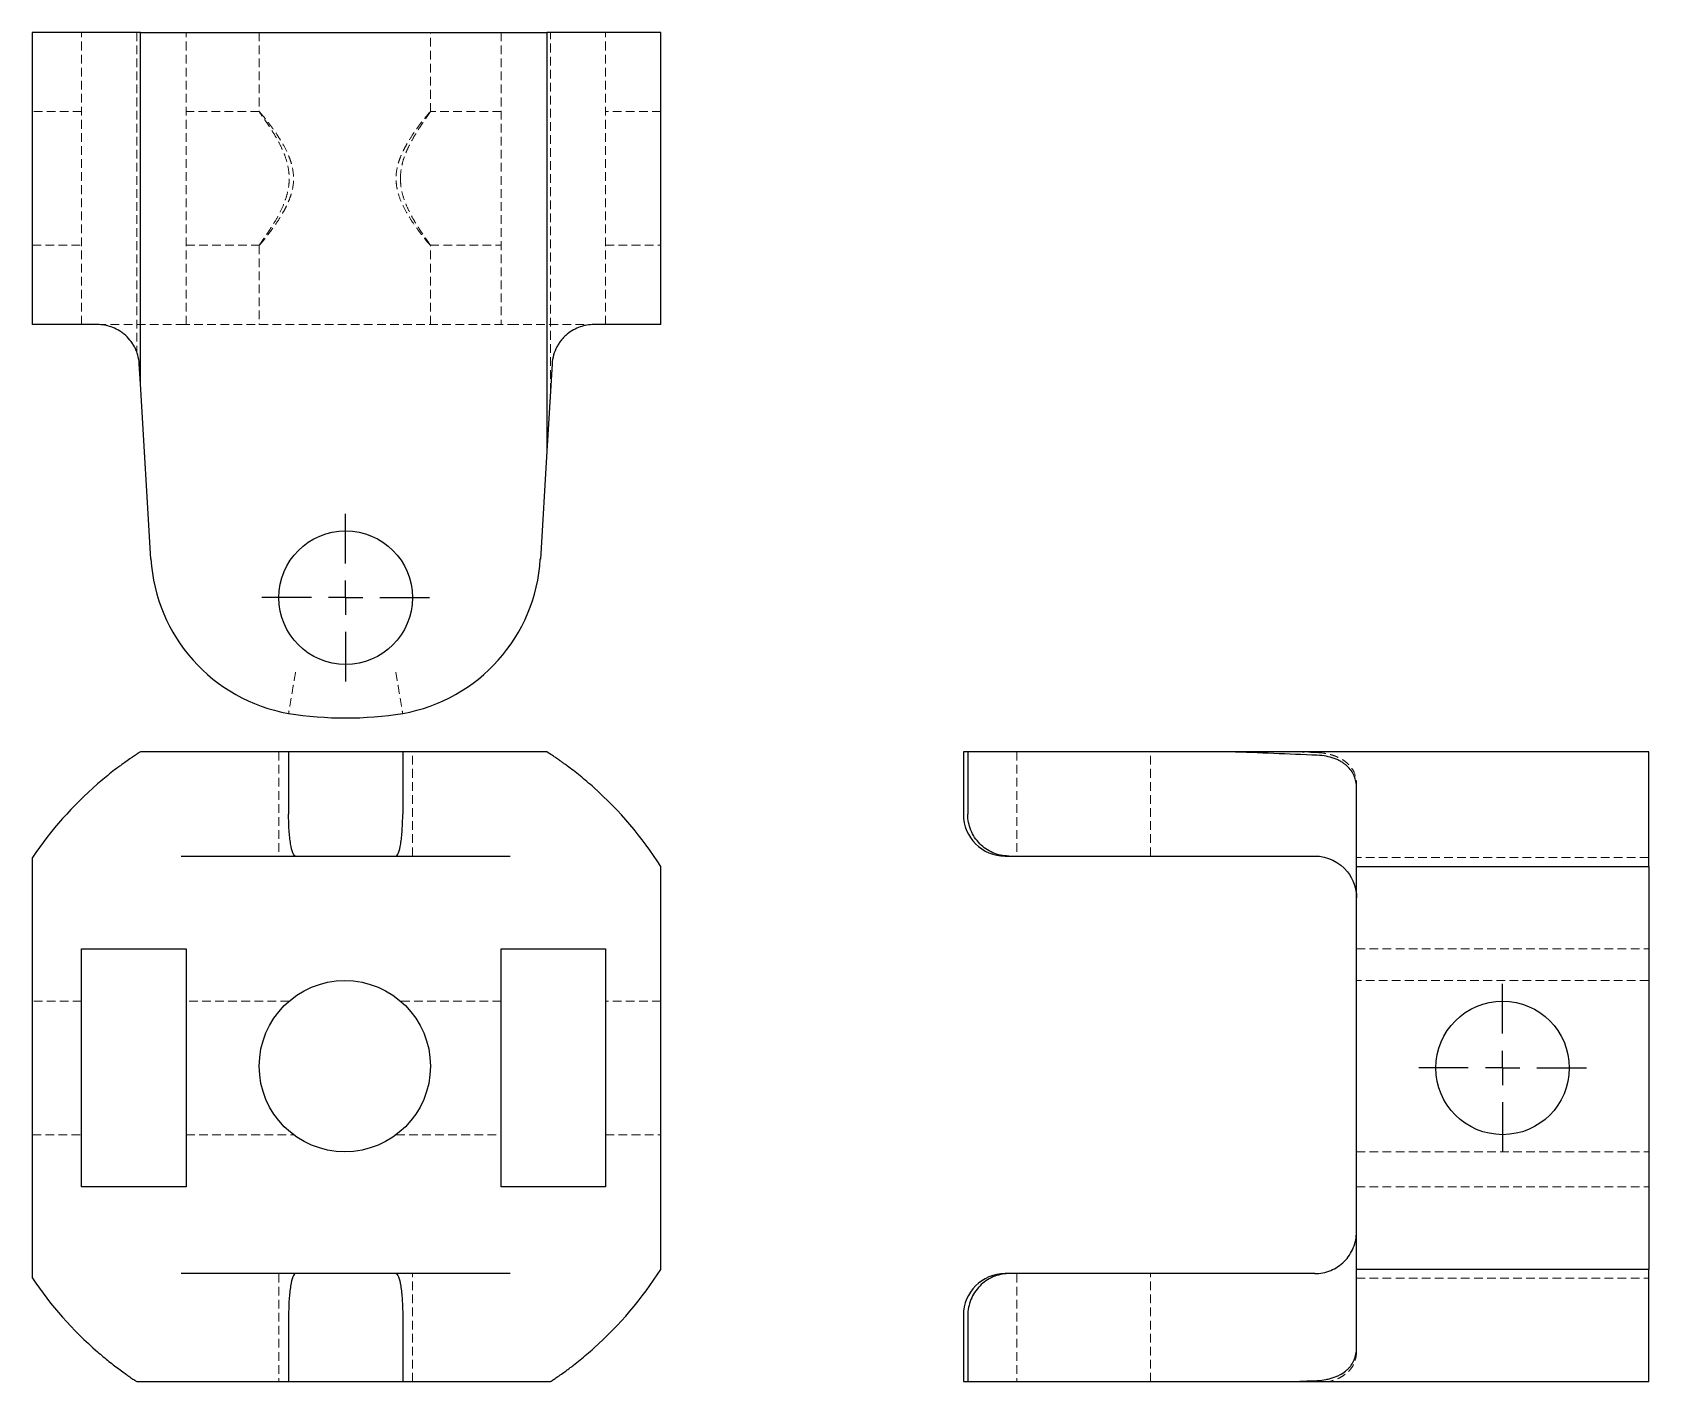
# Model space of a CAD drawing. Header units: millimetres. Extents: x 37 to 273, y 11 to 208.
import ezdxf

# ---------------------------------------------------------------- set-up
doc = ezdxf.new("R2010")
doc.units = ezdxf.units.MM
doc.linetypes.add('HIDDEN', pattern=[1.905, 1.27, -0.635])
doc.layers.add('10', color=7, linetype='Continuous')

# ---------------------------------------------------------------- blocks, each defined once
blk = doc.blocks.new('SW_CENTERMARKSYMBOL_0')
at = {"layer": '10', "color": 0}
for p, q in [((0, 5), (0, 12.24)), ((0, 0), (0, 2.5)), ((-5, 0), (-12.24, 0)), ((0, 0), (-2.5, 0)), ((0, 0), (0, -2.5)), ((0, 0), (2.5, 0)), ((5, 0), (12.24, 0)), ((0, -5), (0, -12.24))]:
    blk.add_line(p, q, dxfattribs=at)
blk = doc.blocks.new('SW_CENTERMARKSYMBOL_1')
at = {"layer": '10', "color": 0}
for p, q in [((0, 5), (0, 12.24)), ((0, 0), (0, 2.5)), ((-5, 0), (-12.24, 0)), ((0, 0), (-2.5, 0)), ((0, 0), (0, -2.5)), ((0, 0), (2.5, 0)), ((5, 0), (12.24, 0)), ((0, -5), (0, -12.24))]:
    blk.add_line(p, q, dxfattribs=at)

msp = doc.modelspace()

# ---------------------------------------------------------------- linework, layer by layer
at = {"color": 7, "linetype": 'Continuous', "lineweight": 25}
for p, q in [((37.15, 208), (37.15, 165.37)), ((52.93, 208), (37.15, 208)), ((52.93, 156.71), (52.93, 208)), ((52.93, 208), (112.23, 208)), ((128.85, 208), (112.23, 208)), ((112.23, 208), (112.23, 146.9)), ((128.85, 165.37), (128.85, 208)), ((46.67, 165.37), (37.15, 165.37)), ((128.85, 165.37), (119.07, 165.37)), ((52.93, 156.71), (52.75, 159.64)), ((112.99, 159.64), (112.23, 146.9)), ((54.46, 131.18), (52.93, 156.71)), ((112.23, 146.9), (111.28, 131.18)), ((54.46, 103.06), (52.93, 103.06)), ((74.55, 103.06), (54.46, 103.06)), ((74.55, 103.06), (74.55, 93.95)), ((91.2, 103.06), (74.55, 103.06)), ((91.2, 103.06), (91.2, 93.95)), ((111.28, 103.06), (91.2, 103.06)), ((112.23, 103.06), (111.28, 103.06)), ((173, 103.06), (173, 93.95)), ((173.65, 103.06), (173, 103.06)), ((173.65, 103.06), (173.65, 93.95)), ((196.18, 103.06), (173.65, 103.06)), ((211.9, 103.06), (196.18, 103.06)), ((273, 103.06), (211.9, 103.06)), ((273, 86.35), (273, 103.06)), ((230.37, 86.35), (230.37, 97.86)), ((37.15, 87.64), (37.15, 26.28)), ((58.87, 87.86), (60.54, 87.86)), ((60.54, 87.86), (75.56, 87.86)), ((75.56, 87.86), (90.19, 87.86)), ((90.19, 87.86), (105.2, 87.86)), ((105.2, 87.86), (106.87, 87.86)), ((179.09, 87.86), (179.66, 87.86)), ((179.66, 87.86), (196.55, 87.86)), ((196.55, 87.86), (224.28, 87.86)), ((128.85, 27.57), (128.85, 86.35)), ((230.37, 86.35), (273, 86.35)), ((230.37, 27.57), (230.37, 86.35)), ((273, 86.35), (273, 27.57)), ((44.35, 39.6), (44.35, 74.32)), ((44.35, 74.32), (59.58, 74.32)), ((59.58, 74.32), (59.58, 39.6)), ((105.56, 39.6), (105.56, 74.32)), ((105.56, 74.32), (120.79, 74.32)), ((120.79, 74.32), (120.79, 39.6)), ((59.58, 39.6), (44.35, 39.6)), ((120.79, 39.6), (105.56, 39.6)), ((60.54, 26.95), (58.87, 26.95)), ((75.56, 26.95), (60.54, 26.95)), ((90.19, 26.95), (75.56, 26.95)), ((105.2, 26.95), (90.19, 26.95)), ((106.87, 26.95), (105.2, 26.95)), ((179.66, 26.95), (179.09, 26.95)), ((196.55, 26.95), (179.66, 26.95)), ((224.28, 26.95), (196.55, 26.95)), ((230.37, 16.06), (230.37, 27.57)), ((273, 27.57), (230.37, 27.57)), ((273, 11.2), (273, 27.57)), ((74.55, 20.86), (74.55, 11.2)), ((91.2, 20.86), (91.2, 11.2)), ((173, 20.86), (173, 11.2)), ((173.65, 20.86), (173.65, 11.2)), ((52.41, 11.2), (52.75, 11.2)), ((52.75, 11.2), (54.46, 11.2)), ((54.46, 11.2), (74.55, 11.2)), ((74.55, 11.2), (91.2, 11.2)), ((91.2, 11.2), (111.28, 11.2)), ((111.28, 11.2), (112.75, 11.2)), ((173, 11.2), (173.65, 11.2)), ((173.65, 11.2), (196.18, 11.2)), ((196.18, 11.2), (220.55, 11.2)), ((220.55, 11.2), (273, 11.2))]:
    msp.add_line(p, q, dxfattribs=at)
at = {"color": 7, "linetype": 'HIDDEN', "lineweight": 18}
for p, q in [((44.35, 165.37), (44.35, 208)), ((52.41, 208), (52.41, 161.33)), ((59.58, 165.37), (59.58, 208)), ((70.26, 208), (70.26, 196.42)), ((95.23, 196.42), (95.23, 208)), ((105.56, 208), (105.56, 165.37)), ((112.75, 155.55), (112.75, 208)), ((120.79, 165.37), (120.79, 208)), ((44.35, 196.43), (37.15, 196.43)), ((70.27, 196.43), (59.58, 196.43)), ((70.26, 196.42), (70.27, 196.41)), ((105.56, 196.43), (95.21, 196.43)), ((128.85, 196.43), (120.79, 196.43)), ((37.15, 176.94), (44.35, 176.94)), ((59.58, 176.94), (70.27, 176.94)), ((70.26, 176.94), (70.26, 165.37)), ((95.22, 176.94), (105.56, 176.94)), ((95.23, 165.37), (95.23, 176.94)), ((120.79, 176.94), (128.85, 176.94)), ((46.67, 165.37), (58.87, 165.37)), ((58.87, 165.37), (106.87, 165.37)), ((106.87, 165.37), (119.07, 165.37)), ((73.13, 103.06), (73.13, 87.86)), ((92.62, 87.86), (92.62, 103.06)), ((180.8, 103.06), (180.8, 87.86)), ((200.29, 87.86), (200.29, 103.06)), ((230.37, 98.38), (230.37, 97.86)), ((273, 87.64), (230.37, 87.64)), ((230.37, 74.32), (273, 74.32)), ((273, 69.7), (230.37, 69.7)), ((44.35, 66.71), (37.15, 66.71)), ((74.63, 66.71), (59.58, 66.71)), ((105.56, 66.71), (90.86, 66.71)), ((128.85, 66.71), (120.79, 66.71)), ((261.42, 57.21), (261.41, 56.8)), ((37.15, 47.22), (44.35, 47.22)), ((59.58, 47.22), (75.27, 47.22)), ((90.22, 47.22), (105.56, 47.22)), ((120.79, 47.22), (128.85, 47.22)), ((230.37, 44.73), (273, 44.73)), ((230.37, 39.6), (273, 39.6)), ((73.13, 26.95), (73.13, 11.2)), ((92.62, 11.2), (92.62, 26.95)), ((180.8, 26.95), (180.8, 11.2)), ((200.29, 11.2), (200.29, 26.95)), ((230.37, 26.28), (273, 26.28)), ((230.37, 16.06), (230.37, 15.54))]:
    msp.add_line(p, q, dxfattribs=at)
at = {"color": 7, "linetype": 'Continuous', "lineweight": 25}
for centre, radius in [((82.87, 125.55), 9.74), ((82.75, 57.21), 12.49), ((251.68, 56.96), 9.74)]:
    msp.add_circle(centre, radius, dxfattribs=at)
for centre, radius, start, end in [((78.78, 132.65), 24.36, 183.4439, 259.9925), ((86.96, 132.65), 24.36, 280.0075, 356.5561), ((82.87, 161.29), 53.29, 261.0129, 278.9871), ((82.58, 56.96), 54.81, 122.7462, 122.966), ((82.58, 56.96), 54.81, 56.2955, 57.2538), ((82.58, 56.96), 54.81, 130.9236, 145.9686), ((82.58, 56.96), 54.81, 32.4192, 48.2547), ((179.09, 93.95), 6.09, 180, 270), ((82.58, 56.96), 54.81, 214.0314, 229.0764), ((82.58, 56.96), 54.81, 311.7453, 327.5808), ((179.09, 20.86), 6.09, 90, 180), ((82.58, 56.96), 54.81, 303.3958, 303.7045)]:
    msp.add_arc(centre, radius, start, end, dxfattribs=at)
for start_param, end_param in [(0.982542, 0.999267), (5.295256, 5.300644)]:
    msp.add_ellipse((-280.8, 56.96), major_axis=(910.85, 0), ratio=0.060179, start_param=start_param, end_param=end_param, dxfattribs=at)
at = {"color": 7, "linetype": 'HIDDEN', "lineweight": 18}
msp.add_ellipse((-270.99, 56.96), major_axis=(910.85, 0), ratio=0.060179, start_param=0.995431, end_param=0.999267, dxfattribs=at)
for points, knots in [([(70.27, 176.95), (70.27, 176.95), (70.24, 176.92), (70.32, 177.06), (70.55, 177.38), (70.91, 177.91), (71.39, 178.6), (71.97, 179.47), (72.65, 180.57), (73.4, 181.91), (74.01, 183.32), (74.41, 184.65), (74.6, 185.72), (74.66, 186.85), (74.56, 188.04), (74.23, 189.42), (73.7, 190.81), (73.04, 192.13), (72.33, 193.33), (71.67, 194.36), (71.09, 195.21), (70.66, 195.82), (70.38, 196.22), (70.27, 196.39), (70.26, 196.42), (70.26, 196.42)], [0, 0, 0, 0, 0.007973, 0.051889, 0.097272, 0.141149, 0.186098, 0.234429, 0.283728, 0.341954, 0.401871, 0.4393, 0.477672, 0.503999, 0.545816, 0.589376, 0.640377, 0.692839, 0.745261, 0.798803, 0.847895, 0.898284, 0.940147, 0.983182, 1, 1, 1, 1]), ([(70.34, 196.36), (70.37, 196.33), (70.42, 196.28), (70.53, 196.14), (70.6, 196.06), (70.84, 195.78), (71.03, 195.55), (71.36, 195.12), (71.48, 194.97), (71.73, 194.65), (71.85, 194.48), (72.25, 193.94), (72.53, 193.55), (72.96, 192.91), (73.1, 192.69), (73.39, 192.24), (73.53, 192), (73.95, 191.28), (74.21, 190.77), (74.57, 189.95), (74.69, 189.66), (74.89, 189.08), (74.98, 188.79), (75.19, 187.88), (75.28, 187.23), (75.26, 185.95), (75.17, 185.33), (74.93, 184.42), (74.84, 184.13), (74.63, 183.56), (74.51, 183.28), (74.27, 182.74), (74.14, 182.48), (73.87, 181.97), (73.73, 181.72), (73.31, 181), (73.02, 180.55), (72.6, 179.93), (72.46, 179.72), (72.18, 179.34), (72.05, 179.15), (71.65, 178.62), (71.41, 178.31), (71.09, 177.9), (70.99, 177.77), (70.8, 177.54), (70.71, 177.44), (70.49, 177.17), (70.38, 177.05), (70.32, 176.99)], [0, 0, 0, 0, 0.03125, 0.03125, 0.0625, 0.0625, 0.125, 0.125, 0.15625, 0.15625, 0.1875, 0.1875, 0.25, 0.25, 0.28125, 0.28125, 0.3125, 0.3125, 0.375, 0.375, 0.40625, 0.40625, 0.4375, 0.4375, 0.5, 0.5, 0.5625, 0.5625, 0.59375, 0.59375, 0.625, 0.625, 0.65625, 0.65625, 0.6875, 0.6875, 0.75, 0.75, 0.78125, 0.78125, 0.8125, 0.8125, 0.875, 0.875, 0.90625, 0.90625, 0.9375, 0.9375, 1, 1, 1, 1]), ([(95.16, 176.99), (95.13, 177.03), (95.09, 177.08), (94.98, 177.2), (94.91, 177.28), (94.68, 177.55), (94.49, 177.79), (94.16, 178.21), (94.04, 178.36), (93.8, 178.68), (93.67, 178.85), (93.27, 179.38), (92.99, 179.77), (92.42, 180.62), (92.13, 181.08), (91.57, 182.04), (91.3, 182.55), (90.81, 183.66), (90.6, 184.23), (90.38, 185.15), (90.32, 185.46), (90.24, 186.09), (90.22, 186.41), (90.23, 187.38), (90.32, 188), (90.55, 188.91), (90.64, 189.21), (90.85, 189.78), (90.97, 190.06), (91.21, 190.6), (91.34, 190.87), (91.61, 191.38), (91.75, 191.63), (92.17, 192.35), (92.46, 192.8), (92.88, 193.43), (93.02, 193.63), (93.3, 194.02), (93.44, 194.21), (93.83, 194.74), (94.08, 195.06), (94.4, 195.47), (94.5, 195.59), (94.69, 195.82), (94.78, 195.93), (95, 196.19), (95.11, 196.32), (95.17, 196.38)], [0, 0, 0, 0, 0.03125, 0.03125, 0.0625, 0.0625, 0.125, 0.125, 0.15625, 0.15625, 0.1875, 0.1875, 0.25, 0.25, 0.3125, 0.3125, 0.375, 0.375, 0.4375, 0.4375, 0.46875, 0.46875, 0.5, 0.5, 0.5625, 0.5625, 0.59375, 0.59375, 0.625, 0.625, 0.65625, 0.65625, 0.6875, 0.6875, 0.75, 0.75, 0.78125, 0.78125, 0.8125, 0.8125, 0.875, 0.875, 0.90625, 0.90625, 0.9375, 0.9375, 1, 1, 1, 1]), ([(95.21, 196.41), (95.22, 196.41), (95.25, 196.44), (95.16, 196.29), (94.94, 195.98), (94.6, 195.49), (94.15, 194.84), (93.58, 193.99), (92.92, 192.93), (92.24, 191.72), (91.63, 190.41), (91.19, 189.15), (90.91, 187.89), (90.88, 187.09), (90.86, 186.68)], [0, 0, 0, 0, 0.024319, 0.111791, 0.191947, 0.274079, 0.361736, 0.45119, 0.556073, 0.663234, 0.756028, 0.850995, 0.924378, 1, 1, 1, 1]), ([(90.86, 186.68), (90.88, 186.24), (90.92, 185.33), (91.27, 183.94), (91.79, 182.56), (92.46, 181.24), (93.16, 180.03), (93.82, 179.01), (94.4, 178.16), (94.86, 177.51), (95.14, 177.1), (95.26, 176.92), (95.23, 176.94), (95.23, 176.94)], [0, 0, 0, 0, 0.08432, 0.172153, 0.274992, 0.380776, 0.48648, 0.59444, 0.693428, 0.795033, 0.894173, 0.997281, 1, 1, 1, 1]), ([(75.56, 114.66), (75.55, 114.63), (75.54, 114.59), (75.41, 113.78), (75.28, 113.02), (75.04, 111.59), (74.93, 110.94), (74.75, 109.84), (74.67, 109.4), (74.57, 108.81), (74.55, 108.65), (74.55, 108.65)], [-0.0017725, -0.0017725, -0.0017725, -0.0017725, 0, 0, 0.0386052, 0.0386052, 0.0776706, 0.0776706, 0.1167344, 0.1167344, 0.1557975, 0.1557975, 0.1557975, 0.1557975]), ([(90.19, 114.66), (90.19, 114.64), (90.2, 114.62), (90.33, 113.81), (90.46, 113.03), (90.71, 111.59), (90.82, 110.94), (91, 109.84), (91.07, 109.4), (91.17, 108.81), (91.2, 108.65), (91.2, 108.65)], [-0.001133, -0.001133, -0.001133, -0.001133, 0, 0, 0.0392506, 0.0392506, 0.0783161, 0.0783161, 0.1173799, 0.1173799, 0.156443, 0.156443, 0.156443, 0.156443]), ([(224.64, 102.95), (225.08, 102.93), (225.51, 102.89), (226.13, 102.77), (226.33, 102.73), (226.73, 102.62), (226.92, 102.56), (227.29, 102.43), (227.46, 102.36), (227.81, 102.21), (227.97, 102.13), (228.44, 101.86), (228.71, 101.67), (229.08, 101.35), (229.19, 101.24), (229.41, 101.01), (229.5, 100.9), (229.77, 100.54), (229.92, 100.29), (230.26, 99.5), (230.37, 98.95), (230.37, 98.38)], [0, 0, 0, 0, 0.125, 0.125, 0.1875, 0.1875, 0.25, 0.25, 0.3125, 0.3125, 0.375, 0.375, 0.5, 0.5, 0.5625, 0.5625, 0.625, 0.625, 0.75, 0.75, 1, 1, 1, 1]), ([(261.3, 58.37), (261.34, 58.16), (261.41, 57.78), (261.42, 57.39), (261.42, 57.21)], [0, 0, 0, 0, 0.539504, 1, 1, 1, 1]), ([(230.37, 15.54), (230.37, 15.06), (230.29, 14.6), (230.06, 13.94), (229.96, 13.72), (229.71, 13.3), (229.57, 13.1), (229.24, 12.72), (229.05, 12.54), (228.62, 12.19), (228.39, 12.03), (227.87, 11.74), (227.59, 11.61), (226.98, 11.38), (226.66, 11.28), (226.33, 11.2)], [0, 0, 0, 0, 0.25, 0.25, 0.375, 0.375, 0.5, 0.5, 0.625, 0.625, 0.75, 0.75, 0.875, 0.875, 1, 1, 1, 1])]:
    msp.add_open_spline(points, degree=3, knots=knots, dxfattribs=at)
at = {"color": 7, "linetype": 'Continuous', "lineweight": 25}
for points, knots in [([(52.75, 159.64), (52.72, 160.08), (52.65, 160.51), (52.48, 161.13), (52.41, 161.33), (52.25, 161.73), (52.16, 161.92), (51.97, 162.29), (51.86, 162.46), (51.64, 162.81), (51.52, 162.97), (51.14, 163.44), (50.86, 163.71), (50.42, 164.08), (50.27, 164.19), (49.96, 164.41), (49.8, 164.5), (49.33, 164.77), (49, 164.92), (48, 165.26), (47.33, 165.37), (46.67, 165.37)], [0, 0, 0, 0, 0.125, 0.125, 0.1875, 0.1875, 0.25, 0.25, 0.3125, 0.3125, 0.375, 0.375, 0.5, 0.5, 0.5625, 0.5625, 0.625, 0.625, 0.75, 0.75, 1, 1, 1, 1]), ([(119.07, 165.37), (118.41, 165.37), (117.75, 165.26), (116.76, 164.92), (116.43, 164.78), (115.8, 164.42), (115.49, 164.22), (115.05, 163.85), (114.9, 163.72), (114.63, 163.44), (114.49, 163.3), (114.24, 162.99), (114.12, 162.83), (113.89, 162.48), (113.79, 162.3), (113.49, 161.75), (113.33, 161.35), (113.1, 160.53), (113.02, 160.09), (112.99, 159.64)], [0, 0, 0, 0, 0.25, 0.25, 0.375, 0.375, 0.5, 0.5, 0.5625, 0.5625, 0.625, 0.625, 0.6875, 0.6875, 0.75, 0.75, 0.875, 0.875, 1, 1, 1, 1]), ([(52.75, 102.95), (52.72, 102.93), (52.65, 102.89), (52.48, 102.77), (52.41, 102.73), (52.25, 102.62), (52.16, 102.56), (51.97, 102.43), (51.86, 102.36), (51.64, 102.21), (51.52, 102.13), (51.14, 101.86), (50.86, 101.67), (50.42, 101.35), (50.27, 101.24), (49.96, 101.01), (49.8, 100.9), (49.33, 100.54), (49, 100.29), (48, 99.5), (47.33, 98.95), (46.67, 98.38)], [0, 0, 0, 0, 0.125, 0.125, 0.1875, 0.1875, 0.25, 0.25, 0.3125, 0.3125, 0.375, 0.375, 0.5, 0.5, 0.5625, 0.5625, 0.625, 0.625, 0.75, 0.75, 1, 1, 1, 1]), ([(119.07, 97.86), (118.41, 98.45), (117.75, 99.01), (116.76, 99.81), (116.43, 100.07), (115.8, 100.56), (115.49, 100.79), (115.05, 101.12), (114.9, 101.23), (114.63, 101.43), (114.49, 101.52), (114.24, 101.7), (114.12, 101.79), (113.89, 101.95), (113.79, 102.02), (113.49, 102.23), (113.33, 102.33), (113.1, 102.49), (113.02, 102.54), (112.99, 102.56)], [0, 0, 0, 0, 0.25, 0.25, 0.375, 0.375, 0.5, 0.5, 0.5625, 0.5625, 0.625, 0.625, 0.6875, 0.6875, 0.75, 0.75, 0.875, 0.875, 1, 1, 1, 1]), ([(230.37, 97.86), (230.37, 98.45), (230.26, 99.01), (229.92, 99.81), (229.78, 100.07), (229.42, 100.56), (229.22, 100.79), (228.85, 101.12), (228.72, 101.23), (228.44, 101.43), (228.3, 101.52), (227.99, 101.7), (227.83, 101.79), (227.48, 101.95), (227.3, 102.02), (226.75, 102.23), (226.35, 102.33), (225.53, 102.49), (225.09, 102.54), (224.64, 102.56)], [0, 0, 0, 0, 0.25, 0.25, 0.375, 0.375, 0.5, 0.5, 0.5625, 0.5625, 0.625, 0.625, 0.6875, 0.6875, 0.75, 0.75, 0.875, 0.875, 1, 1, 1, 1]), ([(75.56, 87.86), (75.55, 87.86), (75.54, 87.86), (75.41, 87.87), (75.28, 88.04), (75.04, 88.65), (74.93, 89.1), (74.75, 90.23), (74.67, 90.9), (74.57, 92.37), (74.55, 93.15), (74.55, 93.95)], [-0.0017725, -0.0017725, -0.0017725, -0.0017725, 0, 0, 0.0386052, 0.0386052, 0.0776706, 0.0776706, 0.1167344, 0.1167344, 0.1557975, 0.1557975, 0.1557975, 0.1557975]), ([(90.19, 87.86), (90.19, 87.86), (90.2, 87.86), (90.33, 87.87), (90.46, 88.03), (90.71, 88.65), (90.82, 89.1), (91, 90.23), (91.07, 90.9), (91.17, 92.37), (91.2, 93.15), (91.2, 93.95)], [-0.001133, -0.001133, -0.001133, -0.001133, 0, 0, 0.0392506, 0.0392506, 0.0783161, 0.0783161, 0.1173799, 0.1173799, 0.156443, 0.156443, 0.156443, 0.156443]), ([(179.66, 87.86), (179.64, 87.86), (179.62, 87.86), (178.81, 87.87), (178.03, 88.03), (176.59, 88.65), (175.94, 89.1), (174.84, 90.23), (174.4, 90.9), (173.81, 92.37), (173.65, 93.15), (173.65, 93.95)], [-0.001133, -0.001133, -0.001133, -0.001133, 0, 0, 0.0392506, 0.0392506, 0.0783161, 0.0783161, 0.1173799, 0.1173799, 0.156443, 0.156443, 0.156443, 0.156443]), ([(224.28, 87.86), (226.1, 87.86), (229.25, 86.33), (230.37, 83.13), (230.37, 81.77)], [0, 0, 0, 0, 0.571429, 1, 1, 1, 1]), ([(224.28, 26.95), (225.07, 26.95), (225.87, 27.11), (227.34, 27.72), (228.02, 28.17), (229.15, 29.3), (229.6, 29.98), (230.21, 31.45), (230.37, 32.25), (230.37, 33.04)], [0, 0, 0, 0, 0.25, 0.25, 0.5, 0.5, 0.75, 0.75, 1, 1, 1, 1]), ([(75.56, 26.95), (75.55, 26.95), (75.55, 26.95), (75.41, 26.94), (75.28, 26.78), (75.04, 26.15), (74.93, 25.7), (74.75, 24.58), (74.67, 23.91), (74.57, 22.44), (74.55, 21.65), (74.55, 20.86)], [-0.001133, -0.001133, -0.001133, -0.001133, 0, 0, 0.0392506, 0.0392506, 0.0783161, 0.0783161, 0.1173799, 0.1173799, 0.156443, 0.156443, 0.156443, 0.156443]), ([(90.19, 26.95), (90.2, 26.95), (90.2, 26.95), (90.34, 26.94), (90.47, 26.77), (90.71, 26.15), (90.82, 25.7), (91, 24.58), (91.07, 23.91), (91.17, 22.44), (91.2, 21.65), (91.2, 20.86)], [-0.0017725, -0.0017725, -0.0017725, -0.0017725, 0, 0, 0.0386052, 0.0386052, 0.0776706, 0.0776706, 0.1167344, 0.1167344, 0.1557975, 0.1557975, 0.1557975, 0.1557975]), ([(179.66, 26.95), (179.63, 26.95), (179.59, 26.95), (178.78, 26.94), (178.02, 26.77), (176.59, 26.15), (175.94, 25.7), (174.84, 24.58), (174.4, 23.91), (173.81, 22.44), (173.65, 21.65), (173.65, 20.86)], [-0.0017725, -0.0017725, -0.0017725, -0.0017725, 0, 0, 0.0386052, 0.0386052, 0.0776706, 0.0776706, 0.1167344, 0.1167344, 0.1557975, 0.1557975, 0.1557975, 0.1557975]), ([(46.67, 15.54), (47.22, 15.06), (47.78, 14.6), (48.61, 13.94), (48.88, 13.72), (49.43, 13.3), (49.7, 13.1), (50.22, 12.72), (50.47, 12.54), (50.95, 12.19), (51.18, 12.03), (51.6, 11.74), (51.79, 11.61), (52.14, 11.38), (52.29, 11.28), (52.41, 11.2)], [0, 0, 0, 0, 0.25, 0.25, 0.375, 0.375, 0.5, 0.5, 0.625, 0.625, 0.75, 0.75, 0.875, 0.875, 1, 1, 1, 1]), ([(112.99, 11.36), (113.02, 11.38), (113.09, 11.43), (113.27, 11.55), (113.34, 11.59), (113.5, 11.7), (113.59, 11.76), (113.78, 11.9), (113.89, 11.97), (114.12, 12.13), (114.24, 12.21), (114.62, 12.49), (114.9, 12.69), (115.34, 13.01), (115.49, 13.13), (115.8, 13.36), (115.96, 13.48), (116.43, 13.85), (116.76, 14.11), (117.75, 14.91), (118.41, 15.47), (119.07, 16.06)], [0, 0, 0, 0, 0.125, 0.125, 0.1875, 0.1875, 0.25, 0.25, 0.3125, 0.3125, 0.375, 0.375, 0.5, 0.5, 0.5625, 0.5625, 0.625, 0.625, 0.75, 0.75, 1, 1, 1, 1]), ([(224.64, 11.36), (225.08, 11.38), (225.51, 11.43), (226.14, 11.55), (226.34, 11.59), (226.74, 11.7), (226.93, 11.76), (227.3, 11.9), (227.48, 11.97), (227.82, 12.13), (227.98, 12.21), (228.45, 12.49), (228.72, 12.69), (229.09, 13.01), (229.2, 13.13), (229.41, 13.36), (229.51, 13.48), (229.78, 13.85), (229.92, 14.11), (230.26, 14.91), (230.37, 15.47), (230.37, 16.06)], [0, 0, 0, 0, 0.125, 0.125, 0.1875, 0.1875, 0.25, 0.25, 0.3125, 0.3125, 0.375, 0.375, 0.5, 0.5, 0.5625, 0.5625, 0.625, 0.625, 0.75, 0.75, 1, 1, 1, 1])]:
    msp.add_open_spline(points, degree=3, knots=knots, dxfattribs=at)

# ---------------------------------------------------------------- block references
at = {"layer": '10'}
for name, p in [('SW_CENTERMARKSYMBOL_0', (82.87, 125.55)), ('SW_CENTERMARKSYMBOL_1', (251.68, 56.96))]:
    msp.add_blockref(name, p, dxfattribs=at)

doc.saveas('drawing.dxf')
